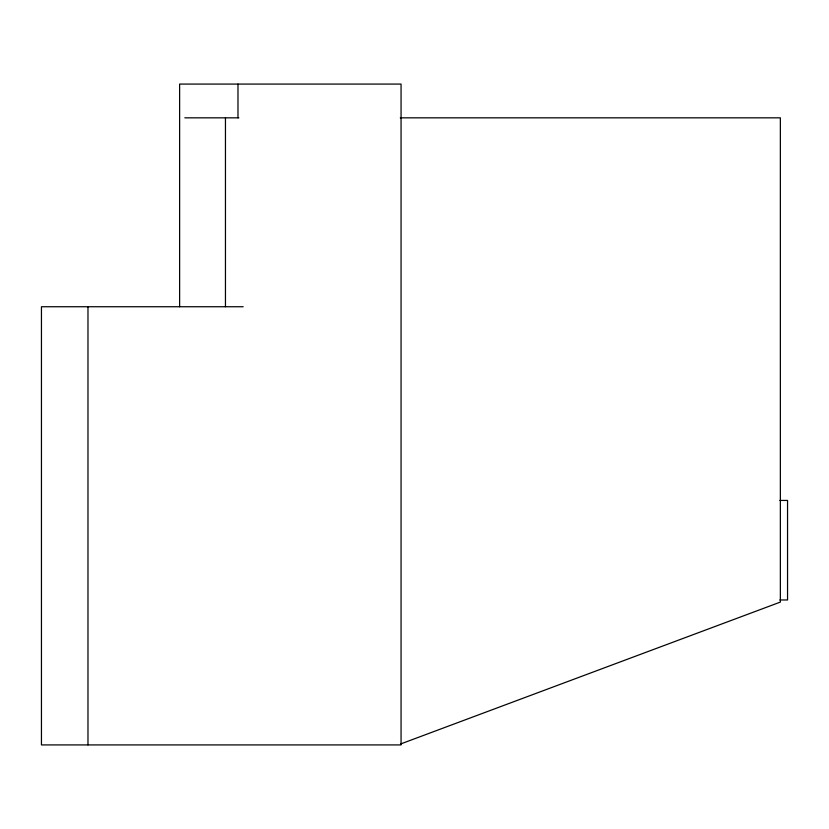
<?xml version="1.0" encoding="UTF-8"?>
<svg xmlns="http://www.w3.org/2000/svg" width="829" height="829" viewBox="0 0 829 829"><rect width="100%" height="100%" fill="white"/><g stroke="black" fill="none" stroke-linecap="round" stroke-linejoin="round"><path stroke-width="1.24" d="M400.511 744.017L780.358 602.082L780.358 117.832L400.272 117.832M184.826 117.832L238.845 117.832M243.177 306.74L41.45 306.74L41.45 744.919L401.06 744.919L401.06 84.081L179.624 84.081L179.624 306.74M779.861 500.436L787.55 500.436L787.55 599.968L779.861 599.968M237.985 84.081L237.985 117.832M225.457 117.832L225.457 306.74M87.978 306.74L87.978 744.919"/></g></svg>
